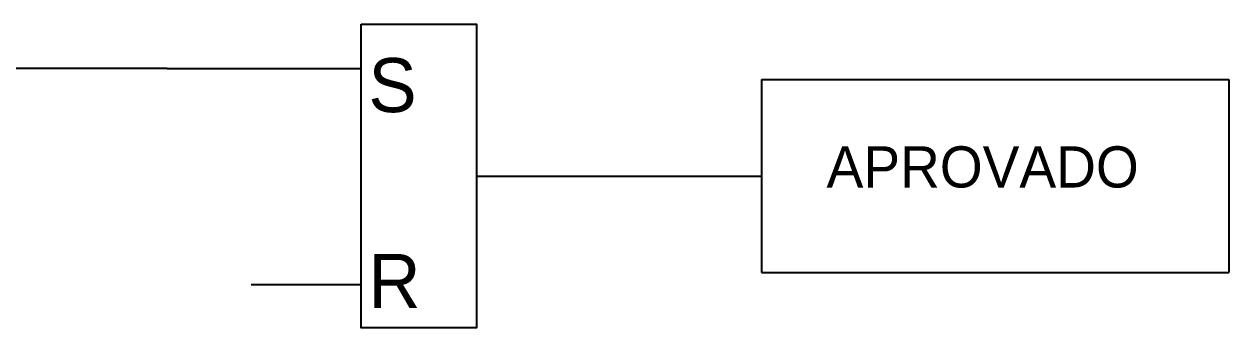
# Model space of a CAD drawing. Header units: feet. Extents: x -46890 to -45898, y -3252 to -1955.
# Drawn here: x -46064.8 to -46006.3, y -2185.8 to -2171 of the extents above; entities that cross this region are included whole.
import ezdxf

# ---------------------------------------------------------------- set-up
doc = ezdxf.new("R2010")
doc.units = ezdxf.units.FT
doc.header["$MEASUREMENT"] = 0
doc.layers.add('CAMPO', color=7, linetype='Continuous')

msp = doc.modelspace()

# ---------------------------------------------------------------- linework, layer by layer
at = {"color": 7, "linetype": 'ByBlock'}
for p, q in [((-46028.991, -2173.706), (-46006.291, -2173.706)), ((-46028.991, -2183.078), (-46006.291, -2183.078))]:
    msp.add_line(p, q, dxfattribs=at)
at = {"layer": 'CAMPO', "linetype": 'ByBlock', "ltscale": 2}
for q in [(-46127.885, -2173.175), (-46048.429, -2173.175)]:
    msp.add_line((-46057.85, -2173.175), q, dxfattribs=at)
at = {"layer": 'CAMPO', "color": 7, "linetype": 'ByBlock', "ltscale": 2}
for p, q in [((-46028.991, -2173.706), (-46028.991, -2183.078)), ((-46006.291, -2173.706), (-46006.291, -2183.078)), ((-46042.826, -2178.392), (-46028.991, -2178.392)), ((-46048.429, -2183.679), (-46053.77, -2183.679))]:
    msp.add_line(p, q, dxfattribs=at)
msp.add_lwpolyline([(-46048.429, -2171.016), (-46042.826, -2171.016), (-46042.826, -2185.768), (-46048.429, -2185.768)], close=True, dxfattribs=at)

# ---------------------------------------------------------------- texts
at = {"color": 7, "linetype": 'ByBlock', "ltscale": 8, "char_height": 2.625, "width": 6.69825, "attachment_point": 1}
for s, insert in [(' S', (-46049.049, -2172.666)), (' R', (-46049.049, -2182.178))]:
    msp.add_mtext(s, dxfattribs=dict(at, insert=insert))
at = {"layer": 'CAMPO', "color": 7, "linetype": 'ByBlock', "ltscale": 2}
msp.add_text('APROVADO', height=2, dxfattribs=at).set_placement((-46025.826, -2178.951))

doc.saveas('drawing.dxf')
